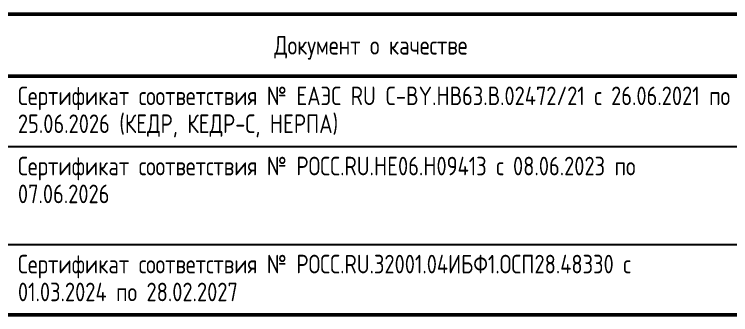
# Model space of a CAD drawing. Header units: metres. Extents: x 20 to 415, y 5 to 292.
# Drawn here: x 112.5 to 181.9, y 74.9 to 104 of the extents above; entities that cross this region are included whole.
import ezdxf
from ezdxf.enums import TextEntityAlignment as Align

# ---------------------------------------------------------------- set-up
doc = ezdxf.new("R2010")
doc.units = ezdxf.units.M
doc.layers.add('РАМКА', color=7, linetype='Continuous')
doc.layers.add('ТЕКСТ', color=7, linetype='Continuous')
doc.styles.add('GOST', font='isocpeur.ttf')

msp = doc.modelspace()

# ---------------------------------------------------------------- linework, layer by layer
at = {"layer": 'РАМКА', "lineweight": 50}
for points in [[(22, 98), (226, 98), (226, 104), (22, 104), (22, 98)], [(22, 74.9), (226, 74.9)]]:
    msp.add_lwpolyline(points, dxfattribs=at)
at = {"layer": 'РАМКА', "lineweight": 25}
for points in [[(22, 91.2), (226, 91.2)], [(22, 81.7), (226, 81.7)], [(22, 74.9), (226, 74.9)]]:
    msp.add_lwpolyline(points, dxfattribs=at)

# ---------------------------------------------------------------- texts
at = {"layer": 'ТЕКСТ', "style": 'GOST', "width": 0.8}
msp.add_text('Документ о качестве', height=1.8, dxfattribs=at).set_placement((147, 100.1), align=Align.CENTER)
for s, p in [('Сертификат соответствия № ЕАЭС RU C-BY.НВ63.В.02472/21 с 26.06.2021 по', (112.8, 95.2)), ('25.06.2026 (КЕДР, КЕДР-С, НЕРПА)', (112.8, 92.5)), ('Сертификат соответствия № РОСС.RU.НЕ06.Н09413 с 08.06.2023 по', (112.8, 88.4)), ('07.06.2026', (112.8, 85.7)), ('Сертификат соответствия № РОСС.RU.32001.04ИБФ1.ОСП28.48330 с', (112.8, 78.9)), ('01.03.2024 по 28.02.2027', (112.8, 76.2))]:
    msp.add_text(s, height=1.8, dxfattribs=at).set_placement(p)

doc.saveas('drawing.dxf')
